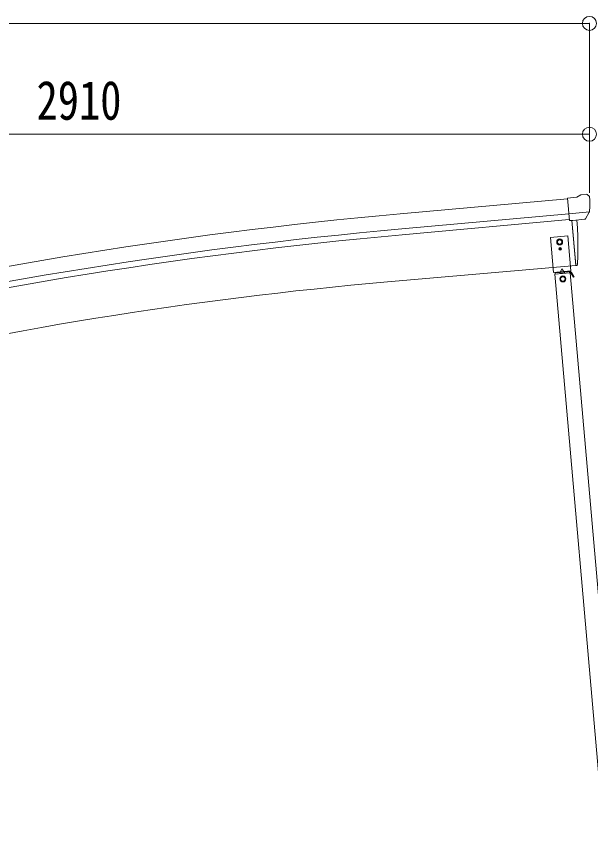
# Model space of a CAD drawing. Units: millimetres at full size, sheet at 1:40. Extents: x -11181 to 11305, y -7804 to 7716.
# Drawn here: x -754 to 887, y 471 to 2805 of the extents above; entities that cross this region are included whole.
import ezdxf
from ezdxf.enums import TextEntityAlignment as Align

# ---------------------------------------------------------------- set-up
doc = ezdxf.new("R2010")
doc.units = ezdxf.units.MM
doc.header["$LTSCALE"] = 40
doc.header["$PDMODE"] = 32
doc.header["$PDSIZE"] = 40
for name, color, linetype, lineweight in [('0-1_本体', 4, 'Continuous', 9), ('0-2_部品', 7, 'Continuous', 9), ('0-A_寸法', 6, 'Continuous', 9), ('1-1_GLASS', 4, 'Continuous', 9), ('1-2_GLASS_SEAL', 4, 'Continuous', 9)]:
    doc.layers.add(name, color=color, linetype=linetype, lineweight=lineweight)
doc.styles.add('ＭＳ ゴシック', font='')
doc.styles.get('ＭＳ ゴシック').set_extended_font_data('MS Gothic')

msp = doc.modelspace()

# ---------------------------------------------------------------- linework, layer by layer
at = {"layer": '0-1_本体'}
for p, q in [((342.98, 2240.88), (820.31, 2283.92)), ((346.85, 2197.89), (824.02, 2240.92)), ((348.36, 2181.12), (825.54, 2224.15)), ((832.76, 2221.94), (844.01, 2093.34)), ((844.01, 2093.34), (306.06, 2046.28))]:
    msp.add_line(p, q, dxfattribs=at)
for centre, radius, start, end in [((1519.03, -10813.15), 13106.9, 95.14794, 103.64794), ((1519.03, -10813.15), 13063.74, 95.14794, 103.64794), ((1519.03, -10813.15), 13046.9, 95.14794, 103.64794), ((1284.66, -9216.37), 11305.08, 94.96591, 103.47643)]:
    msp.add_arc(centre, radius, start, end, dxfattribs=at)
at = {"layer": '0-2_部品'}
for p, q in [((846.69, 2288.32), (820.12, 2285.99)), ((846.69, 2288.32), (858.41, 2295.08)), ((873.31, 2296.67), (859.65, 2295.47)), ((882.45, 2290.91), (876.96, 2295.52)), ((883.51, 2288.87), (883.63, 2287.53)), ((825.78, 2221.33), (820.12, 2285.99)), ((882.99, 2246.03), (824.07, 2240.87)), ((871.74, 2226.54), (882.67, 2245.48)), ((835.74, 2222.2), (825.78, 2221.33)), ((843.81, 2095.61), (832.76, 2221.94)), ((869.35, 2225.14), (861.64, 2224.47)), ((844.05, 2092.84), (843.81, 2095.61)), ((846.66, 2093.23), (844.05, 2092.84))]:
    msp.add_line(p, q, dxfattribs=at)
for points in [[(883.06, 2246.66), (882.77, 2245.67), (882.67, 2245.48)], [(835.74, 2222.2), (836.02, 2222.13), (861.39, 2224.35), (861.64, 2224.47)], [(849.21, 2096.07), (850.04, 2121.69), (850.24, 2148.19), (849.77, 2174.68), (848.63, 2201.15), (847.12, 2223.11)]]:
    msp.add_lwpolyline(points, dxfattribs=at)
msp.add_circle((797.98, 2160.48), 6.5, dxfattribs=at)
for centre, radius, start, end in [((859.91, 2292.48), 3, 95, 120), ((873.75, 2291.69), 5, 50.00648, 94.99352), ((682, 2269.89), 202.4, 353.4085, 5), ((846.22, 2096.2), 3, 278.50322, 357.46219)]:
    msp.add_arc(centre, radius, start, end, dxfattribs=at)
for centre, major_axis, ratio, start_param, end_param in [((887.84, 2292.92), (-15.35, 3.44), 0.101033, 5.9751426, 5.9753737), ((880.52, 2288.62), (2.71, -1.31), 0.997474, 0.5366567, 1.3225652), ((869.08, 2228.14), (1.62, -2.54), 0.997631, 5.8041905, 5.8929484), ((869.01, 2228.24), (-3.5, 2.17), 0.650902, 2.1145521, 2.1873627), ((869.14, 2228.05), (1.62, -2.54), 0.997631, 5.965759, 6.7621801)]:
    msp.add_ellipse(centre, major_axis=major_axis, ratio=ratio, start_param=start_param, end_param=end_param, dxfattribs=at)
at = {"layer": '0-A_寸法'}
for p, q in [((-2116.02, 2784.61), (882.98, 2784.61)), ((-2027.02, 2467.99), (882.98, 2467.99))]:
    msp.add_line(p, q, dxfattribs=at)
msp.add_lwpolyline([(882.98, 2784.61), (882.98, 2467.99), (882.98, 2300.43)], dxfattribs=at)
for p in [(882.98, 2784.61), (882.98, 2467.99)]:
    msp.add_point(p, dxfattribs=at)
at = {"layer": '1-1_GLASS'}
for p, q in [((821.58, 2177.61), (771.77, 2173.25)), ((771.77, 2173.25), (780.48, 2073.63)), ((830.29, 2077.99), (821.58, 2177.61)), ((797.98, 2167.99), (791.48, 2164.24)), ((791.48, 2164.24), (791.48, 2156.73)), ((791.48, 2156.73), (797.98, 2152.98)), ((804.48, 2164.24), (797.98, 2167.99)), ((797.98, 2152.98), (804.48, 2156.73)), ((804.48, 2156.73), (804.48, 2164.24)), ((797.68, 2141.01), (797.67, 2140.19)), ((797.67, 2140.19), (798.49, 2140.17)), ((798.5, 2140.99), (797.68, 2141.01)), ((799.29, 2139.34), (799.28, 2138.52)), ((799.28, 2138.52), (800.1, 2138.5)), ((799.35, 2142.62), (799.33, 2141.8)), ((800.17, 2142.6), (799.35, 2142.62)), ((800.1, 2138.5), (800.11, 2139.32)), ((800.15, 2141.78), (800.17, 2142.6)), ((800.95, 2140.13), (801.76, 2140.11)), ((801.78, 2140.93), (800.96, 2140.95)), ((801.76, 2140.11), (801.78, 2140.93)), ((780.48, 2073.63), (830.29, 2077.99)), ((790.44, 2074.5), (820.33, 2077.11)), ((804.65, 2084.24), (800.52, 2075.38)), ((804.65, 2084.24), (810.26, 2076.23)), ((820.33, 2077.11), (820.5, 2075.12)), ((827.74, 2072.74), (783.91, 2068.91)), ((828.66, 2075.84), (785.14, 2072.03)), ((785.4, 2069.04), (785.14, 2072.03)), ((790.62, 2072.51), (790.44, 2074.5)), ((820.5, 2075.12), (790.62, 2072.51)), ((799.85, 2070.3), (799.58, 2073.29)), ((799.8, 2070.8), (811.76, 2071.85)), ((807.22, 2062.39), (800.72, 2058.64)), ((800.72, 2058.64), (800.72, 2051.13)), ((813.72, 2058.64), (807.22, 2062.39)), ((811.8, 2071.35), (811.54, 2074.34)), ((813.72, 2051.13), (813.72, 2058.64)), ((826.25, 2072.61), (825.98, 2075.6)), ((826.2, 2073.11), (828.87, 2073.34)), ((837.19, 2059.52), (829.35, 2073.1)), ((839.35, 2060.77), (831.51, 2074.35)), ((834.69, 2063.85), (836.85, 2065.1)), ((839.35, 2060.77), (837.19, 2059.52)), ((800.72, 2051.13), (807.22, 2047.38)), ((807.22, 2047.38), (813.72, 2051.13))]:
    msp.add_line(p, q, dxfattribs=at)
for centre, radius in [((797.98, 2160.48), 8.5), ((797.98, 2160.48), 7.7), ((799.72, 2140.56), 3.75), ((807.22, 2054.89), 8.5), ((807.22, 2054.89), 7.7), ((807.22, 2054.89), 6.5)]:
    msp.add_circle(centre, radius, dxfattribs=at)
for centre, radius, start, end in [((798.47, 2139.35), 0.82, 359, 89), ((798.51, 2141.81), 0.82, 269, 359), ((800.93, 2139.31), 0.82, 89, 179), ((800.97, 2141.77), 0.82, 179, 269), ((828.92, 2072.85), 3, 30, 95), ((828.92, 2072.85), 0.5, 30, 95)]:
    msp.add_arc(centre, radius, start, end, dxfattribs=at)
at = {"layer": '1-2_GLASS_SEAL'}
for p, q in [((783.92, 2068.91), (923.92, 471.23)), ((827.75, 2072.74), (967.77, 474.88))]:
    msp.add_line(p, q, dxfattribs=at)

# ---------------------------------------------------------------- texts
at = {"layer": '0-A_寸法', "color": 7, "style": 'ＭＳ ゴシック', "width": 0.8}
msp.add_text('2910', height=111.4, dxfattribs=at).set_placement((-696.02, 2475.99), align=Align.BOTTOM_LEFT)

doc.saveas('drawing.dxf')
